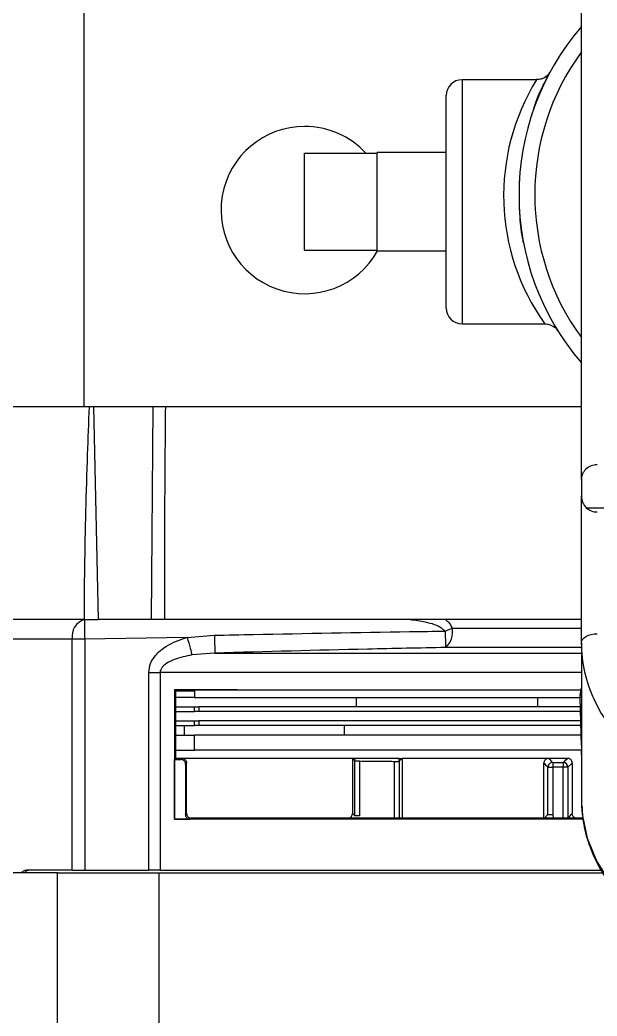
# Model space of a CAD drawing. Extents: x 2 to 136, y 1 to 99.
# Drawn here: x 54.792 to 56.625, y 88.104 to 91.267 of the extents above; entities that cross this region are included whole.
import ezdxf

# ---------------------------------------------------------------- set-up
doc = ezdxf.new("R2010")
doc.units = 0
doc.header["$MEASUREMENT"] = 0
doc.layers.add('OBJECT', color=7, linetype='CONTINUOUS')

msp = doc.modelspace()

# ---------------------------------------------------------------- linework, layer by layer
at = {"layer": 'OBJECT'}
for p, q in [((56.5754, 89.8074), (56.5754, 91.6907)), ((54.9964, 90.0382), (54.9964, 91.2882)), ((56.433, 91.077), (56.1964, 91.077)), ((56.1964, 91.077), (56.1964, 90.302)), ((56.1464, 90.352), (56.1464, 91.027)), ((55.6964, 90.8435), (55.9264, 90.8435)), ((55.6964, 90.5355), (55.6964, 90.8435)), ((56.1464, 90.8455), (55.9264, 90.8455)), ((55.9264, 90.8435), (55.9264, 90.8455)), ((55.9264, 90.7144), (55.9264, 90.8435)), ((55.9264, 90.6646), (55.9264, 90.7144)), ((55.9264, 90.5355), (55.9264, 90.6646)), ((55.6964, 90.5355), (55.9264, 90.5355)), ((55.9264, 90.5335), (55.9264, 90.5355)), ((55.9264, 90.5335), (56.1464, 90.5335)), ((56.1964, 90.302), (56.4581, 90.302)), ((54.9964, 90.0382), (53.3084, 90.0382)), ((56.5754, 90.0382), (54.9964, 90.0382)), ((55.0414, 89.3632), (55.0265, 90.0382)), ((55.2138, 90.0382), (55.2091, 89.3632)), ((56.5754, 89.8074), (56.5754, 89.7547)), ((56.5754, 89.2892), (56.5754, 89.7547)), ((56.5911, 89.7182), (57.8016, 89.7182)), ((54.9969, 89.3632), (54.4738, 89.3632)), ((55.2091, 89.3632), (55.0414, 89.3632)), ((56.5754, 89.3632), (55.2508, 89.3632)), ((56.1648, 89.3362), (56.5754, 89.3362)), ((54.9583, 89.3012), (54.4964, 89.3012)), ((54.9978, 89.3012), (54.9583, 89.3012)), ((54.9583, 88.5673), (54.9583, 89.3012)), ((55.3234, 89.3064), (54.9978, 89.3012)), ((54.9978, 89.3012), (54.9978, 88.5673)), ((55.3234, 89.3064), (55.4097, 89.3132)), ((56.5754, 89.2892), (56.5754, 89.1636)), ((55.4114, 89.2568), (55.3386, 89.2506)), ((55.4114, 89.2568), (56.5754, 89.2568)), ((56.5754, 89.2742), (56.1439, 89.2742)), ((55.2013, 89.1949), (55.2374, 89.1949)), ((55.2013, 88.5673), (55.2013, 89.1949)), ((55.2374, 89.1949), (55.2374, 88.5673)), ((56.5754, 89.1949), (55.2374, 89.1949)), ((56.5754, 89.1636), (56.5754, 88.7937)), ((55.283, 89.1407), (55.2864, 89.1373)), ((55.283, 89.1407), (55.283, 88.729)), ((55.2859, 89.1373), (55.2864, 89.1373)), ((55.2859, 89.1373), (55.2859, 88.9223)), ((55.2864, 89.1373), (55.3464, 89.1373)), ((55.3464, 89.1401), (55.3464, 89.1161)), ((55.3464, 89.1401), (56.5739, 89.1401)), ((56.5714, 89.1232), (56.5754, 89.1463)), ((55.3464, 89.1161), (55.2859, 89.1161)), ((55.3464, 89.1161), (56.5714, 89.1161)), ((55.8615, 89.0861), (55.8615, 89.1161)), ((56.4371, 89.0861), (56.4371, 89.1161)), ((56.5714, 89.1176), (56.5714, 89.1228)), ((56.5754, 89.1161), (56.5714, 89.1161)), ((56.5754, 88.9633), (56.5714, 89.1145)), ((55.2859, 89.0861), (55.3464, 89.0861)), ((55.2859, 89.0712), (55.3464, 89.0712)), ((55.3464, 89.0712), (55.3464, 89.0861)), ((55.3464, 89.0861), (55.36, 89.0861)), ((55.36, 89.0712), (55.3464, 89.0712)), ((55.36, 89.0861), (55.36, 89.0712)), ((56.5721, 89.0861), (55.36, 89.0861)), ((56.5725, 89.0712), (55.36, 89.0712)), ((55.2859, 89.0412), (55.3464, 89.0412)), ((55.3464, 89.0263), (55.3464, 89.0412)), ((55.3464, 89.0412), (55.36, 89.0412)), ((55.36, 89.0412), (55.36, 89.0263)), ((56.5733, 89.0412), (55.36, 89.0412)), ((55.2859, 89.0263), (55.3464, 89.0263)), ((55.3149, 88.9963), (55.3149, 89.0263)), ((55.36, 89.0263), (55.3464, 89.0263)), ((56.5737, 89.0263), (55.36, 89.0263)), ((55.8232, 88.9963), (55.8232, 89.0263)), ((55.2859, 88.9963), (55.3464, 88.9963)), ((55.3464, 88.9483), (55.3464, 88.9963)), ((56.5745, 88.9963), (55.3464, 88.9963)), ((55.2859, 88.9483), (55.3464, 88.9483)), ((56.5757, 88.9483), (55.3464, 88.9483)), ((56.5746, 88.9483), (56.5754, 88.9184)), ((55.2831, 88.729), (55.2831, 88.919)), ((55.2864, 88.9223), (55.2859, 88.9223)), ((55.2864, 88.9223), (55.2864, 88.9223)), ((55.2864, 88.9223), (55.2874, 88.9223)), ((55.3064, 88.9223), (55.2874, 88.9223)), ((55.3031, 88.919), (55.3063, 88.9223)), ((55.3063, 88.9223), (55.3064, 88.9223)), ((55.3063, 88.9223), (55.3064, 88.9223)), ((55.3214, 88.9223), (55.3064, 88.9223)), ((55.3214, 88.907), (55.3182, 88.9038)), ((55.3214, 88.9076), (55.3213, 88.9075)), ((55.8484, 88.9223), (55.3214, 88.9223)), ((55.3214, 88.907), (55.3214, 88.9076)), ((55.3214, 88.7476), (55.3214, 88.907)), ((55.8484, 88.9223), (55.8484, 88.7475)), ((55.8564, 88.9223), (55.8484, 88.9223)), ((55.856, 88.7399), (55.856, 88.9147)), ((55.856, 88.9147), (55.8563, 88.9146)), ((55.8563, 88.9146), (55.8564, 88.9223)), ((55.9964, 88.9223), (55.8564, 88.9223)), ((55.871, 88.9141), (55.871, 88.7399)), ((55.9817, 88.7323), (55.9817, 88.9129)), ((55.9963, 88.913), (55.9964, 88.9223)), ((55.9963, 88.913), (55.9967, 88.9131)), ((55.9964, 88.9223), (56.006, 88.9223)), ((55.9967, 88.9131), (55.9967, 88.7323)), ((56.4564, 88.9223), (56.006, 88.9223)), ((56.006, 88.9223), (56.006, 88.7323)), ((56.4713, 88.9223), (56.4564, 88.9223)), ((56.4564, 88.7323), (56.4564, 88.9072)), ((56.5314, 88.9223), (56.5314, 88.9223)), ((56.5464, 88.9074), (56.5329, 88.894)), ((56.5464, 88.9072), (56.5464, 88.9074)), ((56.5464, 88.9072), (56.5464, 88.7474)), ((55.3182, 88.9038), (55.3181, 88.7443)), ((56.4693, 88.8942), (56.4843, 88.8942)), ((56.4693, 88.7438), (56.4693, 88.8942)), ((56.5179, 88.894), (56.4843, 88.8942)), ((56.4843, 88.8942), (56.4843, 88.7438)), ((56.5179, 88.7338), (56.5179, 88.894)), ((56.5329, 88.894), (56.5179, 88.894)), ((56.5329, 88.894), (56.5329, 88.7338)), ((56.5754, 88.7937), (56.5759, 88.7722)), ((55.3181, 88.7443), (55.3214, 88.7476)), ((55.3214, 88.747), (55.3214, 88.7476)), ((55.8484, 88.7475), (55.856, 88.7399)), ((56.5464, 88.7472), (56.5464, 88.7474)), ((55.283, 88.729), (55.2831, 88.729)), ((55.3364, 88.7323), (55.3363, 88.7323)), ((55.5564, 88.7323), (55.5564, 88.7323)), ((55.5714, 88.7323), (55.5564, 88.7323)), ((55.5644, 88.7323), (55.5564, 88.7323)), ((56.5792, 88.7323), (55.5714, 88.7323)), ((55.871, 88.7399), (55.856, 88.7399)), ((56.4564, 88.7308), (56.4693, 88.7438)), ((56.4693, 88.7438), (56.4843, 88.7438)), ((56.4843, 88.7438), (56.4863, 88.7323)), ((54.9114, 88.5592), (54.7595, 88.5592)), ((54.9583, 88.5673), (54.8114, 88.5673)), ((54.9114, 87.9792), (54.9114, 88.5592)), ((54.9114, 88.5592), (55.2347, 88.5592)), ((54.9583, 88.5673), (54.9978, 88.5673)), ((54.9978, 88.5673), (55.2013, 88.5673)), ((55.2347, 87.9792), (55.2347, 88.5592)), ((55.2347, 88.5592), (56.6432, 88.5592)), ((55.2374, 88.5673), (56.6377, 88.5673))]:
    msp.add_line(p, q, dxfattribs=at)
at = {"layer": 'OBJECT', "flags": 128}
for points in [[(56.5754, 89.2892), (56.5763, 89.2948), (56.5792, 89.3002), (56.5838, 89.3052), (56.59, 89.3095), (56.5976, 89.3131), (56.6062, 89.3157), (56.6156, 89.3174), (56.6254, 89.3179)], [(55.3234, 89.3064), (55.3259, 89.2975), (55.3282, 89.2887), (55.3305, 89.2804), (55.3326, 89.2726), (55.3345, 89.2656), (55.3362, 89.2595), (55.3375, 89.2545), (55.3386, 89.2506)], [(57.7996, 89.1686), (57.7898, 89.1393), (57.7559, 89.0685), (57.7094, 89.0027), (57.6516, 88.9432), (57.5835, 88.8915), (57.5069, 88.8487), (57.4232, 88.8157), (57.3345, 88.7933), (57.2428, 88.782), (57.1499, 88.782), (57.0582, 88.7933), (56.9695, 88.8157), (56.8859, 88.8487), (56.8092, 88.8915), (56.7411, 88.9432), (56.6833, 89.0027), (56.6369, 89.0685), (56.6156, 89.109)], [(55.2831, 88.919), (55.2854, 88.9213), (55.2863, 88.9223)], [(55.8484, 88.9223), (55.8489, 88.9219), (55.8498, 88.9209), (55.8516, 88.9191), (55.8534, 88.9172), (55.8544, 88.9163), (55.856, 88.9147)], [(56.006, 88.9223), (56.0055, 88.9218), (56.0033, 88.9196), (56.0022, 88.9185), (56.0011, 88.9175), (55.999, 88.9153), (55.9979, 88.9142), (55.9967, 88.9131)], [(56.4693, 88.8942), (56.4649, 88.8987), (56.4601, 88.9035), (56.4564, 88.9072)], [(56.4713, 88.9223), (56.4721, 88.9215), (56.4753, 88.9184), (56.48, 88.9136), (56.4844, 88.9092)], [(56.4844, 88.9092), (56.4844, 88.9088), (56.4844, 88.9079), (56.4844, 88.9065), (56.4844, 88.9047), (56.4844, 88.9024), (56.4843, 88.8998), (56.4843, 88.8971), (56.4843, 88.8942)], [(56.4844, 88.9092), (56.5144, 88.909), (56.518, 88.909)], [(56.518, 88.909), (56.518, 88.9086), (56.518, 88.9077), (56.5179, 88.9063), (56.5179, 88.9045), (56.5179, 88.9022), (56.5179, 88.8996), (56.5179, 88.8969), (56.5179, 88.894)], [(56.518, 88.909), (56.5184, 88.9094), (56.5215, 88.9125), (56.5264, 88.9174), (56.5314, 88.9223)], [(56.5759, 88.7722), (56.5781, 88.7455), (56.5943, 88.669), (56.6245, 88.5953), (56.668, 88.5263), (56.7239, 88.4635), (56.7908, 88.4085), (56.8671, 88.3624), (56.9511, 88.3263), (57.0408, 88.3012), (57.1342, 88.2875), (57.229, 88.2857), (57.323, 88.2957), (57.4141, 88.3173), (57.5001, 88.35), (57.5791, 88.3931), (57.6491, 88.4455), (57.7085, 88.506), (57.756, 88.5732), (57.7905, 88.6456), (57.8111, 88.7214), (57.8174, 88.7937)], [(55.3363, 88.7323), (55.3356, 88.7315), (55.3331, 88.7291)]]:
    msp.add_lwpolyline(points, dxfattribs=at)
at = {"layer": 'OBJECT'}
for centre, radius, start, end in [((57.1964, 90.7117), 0.819, 139.3094, 220.6906), ((57.1964, 90.7117), 0.769, 143.8565, 216.1435), ((56.1964, 91.027), 0.05, 90, 180), ((57.0282, 90.709), 0.6997, 148.268, 215.4449), ((55.6964, 90.6632), 0.2655, 90, 330.7571), ((55.6964, 90.6632), 0.2655, 42.773, 90), ((56.1964, 90.352), 0.05, 180, 270), ((56.6254, 89.7547), 0.05, 180, 226.8214), ((56.6254, 89.7547), 0.05, 226.8214, 270), ((55.0131, 89.3101), 0.0556, 107.1156, 189.1916), ((104.3067, 90.1392), 49.316, 180.9016, 180.97362), ((55.9874, 89.7048), 0.4091, 292.3442, 295.6976), ((68.7772, 89.5512), 12.6363, 181.01937, 181.25597), ((56.0998, 89.3235), 0.0662, 311.8358, 10.9779), ((72.2908, 89.7799), 16.8876, 181.58369, 181.77508), ((57.0054, 89.2907), 0.4301, 180.2015, 204.9991), ((56.6914, 89.1228), 0.12, 179.8086, 180), ((56.6914, 89.1176), 0.12, 180, 180.7501), ((56.6914, 89.1176), 0.12, 180.7501, 181.5), ((56.4843, 88.8942), 0.015, 89.7105, 179.9532), ((56.5179, 88.894), 0.015, 0.0453, 89.6349)]:
    msp.add_arc(centre, radius, start, end, dxfattribs=at)
for centre, major_axis, ratio, start_param, end_param in [((56.6254, 89.8074), (0.05, 0), 0.938361, 1.570796, 3.141593), ((56.078, 87.0536), (2.3412, 0), 0.904333, 1.356713, 1.358461)]:
    msp.add_ellipse(centre, major_axis=major_axis, ratio=ratio, start_param=start_param, end_param=end_param, dxfattribs=at)
for points, knots in [([(56.423, 90.9796), (56.4239, 90.9826), (56.4355, 91.0237), (56.4551, 91.0597), (56.4713, 91.093), (56.4746, 91.099), (56.4763, 91.1019)], [0, 0, 0, 0, 0.03785, 0.511788, 0.755951, 1, 1, 1, 1]), ([(56.4684, 91.0921), (56.4667, 91.0904), (56.4611, 91.0845), (56.4488, 91.0783), (56.438, 91.0776), (56.433, 91.0773)], [0, 0, 0, 0, 0.179336, 0.61954, 1, 1, 1, 1]), ([(56.3921, 90.5591), (56.3914, 90.5621), (56.3857, 90.5873), (56.3771, 90.6558), (56.3787, 90.7214), (56.3796, 90.7623)], [0, 0, 0, 0, 0.0484014, 0.4076006, 1, 1, 1, 1]), ([(56.458, 90.3016), (56.4612, 90.3016), (56.4683, 90.3017), (56.4783, 90.2984), (56.4864, 90.2941), (56.4903, 90.2907), (56.4918, 90.2895)], [0, 0, 0, 0, 0.258862, 0.576505, 0.843013, 1, 1, 1, 1]), ([(56.501, 90.279), (56.5011, 90.2788), (56.5018, 90.2777), (56.5003, 90.2799), (56.4951, 90.2889), (56.4923, 90.2937)], [0, 0, 0, 0, 0.078613, 0.511418, 1, 1, 1, 1]), ([(54.9969, 89.3632), (54.9972, 89.4181), (54.9977, 89.533), (55.0014, 89.7076), (55.0065, 89.8777), (55.0109, 89.9878), (55.013, 90.0382)], [0, 0, 0, 0, 0.24402, 0.510283, 0.77599, 1, 1, 1, 1]), ([(55.254, 90.0382), (55.2536, 89.9923), (55.2523, 89.8569), (55.2511, 89.6319), (55.2509, 89.4528), (55.2508, 89.3632)], [0, 0, 0, 0, 0.2038318, 0.6019161, 1, 1, 1, 1]), ([(54.9969, 89.3632), (55.0026, 89.3632), (55.0139, 89.3632), (55.03, 89.3632), (55.0391, 89.3632), (55.0414, 89.3632)], [0, 0, 0, 0, 0.425023, 0.850044, 1, 1, 1, 1]), ([(55.2508, 89.3632), (55.2475, 89.3632), (55.2386, 89.3632), (55.224, 89.3632), (55.2132, 89.3632), (55.2091, 89.3632)], [0, 0, 0, 0, 0.263884, 0.723096, 1, 1, 1, 1]), ([(56.1429, 89.3264), (56.1382, 89.3302), (56.1183, 89.3462), (56.0763, 89.3561), (56.0414, 89.361), (56.0254, 89.3632)], [0, 0, 0, 0, 0.142492, 0.608092, 1, 1, 1, 1]), ([(56.1434, 89.3632), (56.1468, 89.3606), (56.156, 89.3536), (56.1614, 89.3429), (56.1648, 89.3362)], [0, 0, 0, 0, 0.3727138, 1, 1, 1, 1]), ([(55.4097, 89.3132), (55.4511, 89.3141), (55.6577, 89.3184), (55.9021, 89.3229), (56.1051, 89.3259), (56.1429, 89.3264)], [0, 0, 0, 0, 0.169099, 0.845499, 1, 1, 1, 1]), ([(55.2013, 89.1949), (55.2025, 89.2048), (55.205, 89.2246), (55.2249, 89.2544), (55.2632, 89.2861), (55.3006, 89.2987), (55.3234, 89.3064)], [0, 0, 0, 0, 0.167941, 0.334633, 0.594445, 1, 1, 1, 1]), ([(56.1439, 89.2742), (56.0613, 89.2726), (55.8171, 89.2678), (55.5729, 89.2612), (55.4114, 89.2568)], [0, 0, 0, 0, 0.33844, 1, 1, 1, 1]), ([(55.3386, 89.2506), (55.3196, 89.2469), (55.294, 89.2419), (55.2624, 89.2276), (55.2468, 89.2168), (55.239, 89.2045), (55.2375, 89.1985), (55.2374, 89.1954), (55.2374, 89.1949)], [0, 0, 0, 0, 0.476054, 0.640497, 0.854535, 0.926507, 0.987724, 1, 1, 1, 1]), ([(55.283, 89.1407), (55.3888, 89.1406), (55.6007, 89.1404), (55.9452, 89.1403), (56.2703, 89.1402), (56.4841, 89.1401), (56.5743, 89.1401)], [0, 0, 0, 0, 0.267888, 0.536631, 0.804519, 1, 1, 1, 1]), ([(55.2831, 88.919), (55.2861, 88.919), (55.292, 88.919), (55.2986, 88.919), (55.3024, 88.919), (55.3031, 88.919)], [0, 0, 0, 0, 0.44189, 0.883774, 1, 1, 1, 1]), ([(55.3063, 88.9223), (55.3052, 88.9223), (55.2985, 88.9223), (55.2918, 88.9223), (55.2863, 88.9223)], [0, 0, 0, 0, 0.1730775, 1, 1, 1, 1]), ([(55.3182, 88.9038), (55.318, 88.9053), (55.3178, 88.9083), (55.3158, 88.9124), (55.3127, 88.9158), (55.3084, 88.9185), (55.305, 88.9188), (55.3031, 88.919)], [0, 0, 0, 0, 0.172261, 0.344036, 0.527768, 0.740235, 1, 1, 1, 1]), ([(55.3064, 88.9223), (55.3079, 88.9221), (55.311, 88.9219), (55.3156, 88.9195), (55.3191, 88.9157), (55.321, 88.9113), (55.3213, 88.9086), (55.3214, 88.9075)], [0, 0, 0, 0, 0.209426, 0.41817, 0.637117, 0.857381, 1, 1, 1, 1]), ([(55.3214, 88.9075), (55.3214, 88.9074), (55.3214, 88.9072), (55.3214, 88.9071), (55.3214, 88.907)], [0, 0, 0, 0, 0.756227, 1, 1, 1, 1]), ([(55.8563, 88.9146), (55.8568, 88.9146), (55.8578, 88.9145), (55.8612, 88.9143), (55.8657, 88.9142), (55.8692, 88.9141), (55.871, 88.9141)], [0, 0, 0, 0, 0.2461302, 0.4922535, 0.7383508, 1, 1, 1, 1]), ([(55.871, 88.9141), (55.8894, 88.9139), (55.9205, 88.9135), (55.9574, 88.9131), (55.9759, 88.913), (55.9817, 88.9129)], [0, 0, 0, 0, 0.499117, 0.842425, 1, 1, 1, 1]), ([(55.9817, 88.9129), (55.9834, 88.9129), (55.9868, 88.9128), (55.9913, 88.9129), (55.9947, 88.9129), (55.9957, 88.913), (55.9963, 88.913)], [0, 0, 0, 0, 0.25593, 0.512166, 0.768479, 1, 1, 1, 1]), ([(56.4713, 88.9223), (56.4702, 88.9222), (56.4673, 88.922), (56.463, 88.9201), (56.4593, 88.9167), (56.4568, 88.9122), (56.4565, 88.9089), (56.4564, 88.9072)], [0, 0, 0, 0, 0.154512, 0.370359, 0.58189, 0.790898, 1, 1, 1, 1]), ([(56.5314, 88.9223), (56.5288, 88.9223), (56.5188, 88.9223), (56.4988, 88.9223), (56.4813, 88.9223), (56.4713, 88.9223)], [0, 0, 0, 0, 0.125776, 0.500813, 1, 1, 1, 1]), ([(56.5464, 88.9074), (56.5463, 88.9085), (56.5461, 88.9112), (56.5443, 88.9154), (56.5409, 88.9193), (56.5364, 88.9218), (56.533, 88.9222), (56.5314, 88.9223)], [0, 0, 0, 0, 0.139108, 0.354907, 0.570672, 0.785286, 1, 1, 1, 1]), ([(56.5773, 88.7713), (56.5782, 88.7547), (56.5803, 88.7136), (56.598, 88.6495), (56.6279, 88.5805), (56.6696, 88.5159), (56.7217, 88.4568), (56.7834, 88.4044), (56.8534, 88.3598), (56.9303, 88.3238), (57.0127, 88.2972), (57.0988, 88.2806), (57.1869, 88.2742), (57.2752, 88.2783), (57.362, 88.2928), (57.4456, 88.3174), (57.5242, 88.3517), (57.5962, 88.395), (57.6602, 88.4464), (57.7147, 88.505), (57.7586, 88.5696), (57.7914, 88.6386), (57.8107, 88.7107), (57.8189, 88.7631), (57.8169, 88.7907), (57.8167, 88.7938)], [0, 0, 0, 0, 0.0307186, 0.0759109, 0.1211528, 0.1665302, 0.2120877, 0.2578266, 0.303719, 0.3497253, 0.3958087, 0.4419419, 0.4881084, 0.5343005, 0.5805154, 0.6267501, 0.6729965, 0.719237, 0.7654402, 0.8115602, 0.8575413, 0.9033322, 0.9489061, 0.99428, 1, 1, 1, 1]), ([(55.3214, 88.7476), (55.3214, 88.7475), (55.3214, 88.7473), (55.3214, 88.7471), (55.3214, 88.747)], [0, 0, 0, 0, 0.6344867, 1, 1, 1, 1]), ([(55.3214, 88.747), (55.3216, 88.7454), (55.3219, 88.742), (55.3248, 88.7373), (55.329, 88.7339), (55.3333, 88.7325), (55.3356, 88.7324), (55.3363, 88.7323)], [0, 0, 0, 0, 0.220251, 0.440262, 0.662932, 0.885711, 1, 1, 1, 1]), ([(55.8334, 88.7323), (55.8352, 88.7325), (55.8388, 88.7329), (55.8436, 88.7359), (55.8469, 88.7402), (55.8483, 88.7444), (55.8484, 88.7468), (55.8484, 88.7475)], [0, 0, 0, 0, 0.238416, 0.477119, 0.706238, 0.916874, 1, 1, 1, 1]), ([(56.5329, 88.7338), (56.5372, 88.7381), (56.5416, 88.7425), (56.5464, 88.7472), (56.5464, 88.7472)], [0, 0, 0, 0, 0.999969, 1, 1, 1, 1]), ([(56.5613, 88.7323), (56.5603, 88.7324), (56.5575, 88.7326), (56.5533, 88.7343), (56.5495, 88.7377), (56.5469, 88.7422), (56.5465, 88.7456), (56.5464, 88.7472)], [0, 0, 0, 0, 0.139019, 0.354778, 0.570512, 0.785205, 1, 1, 1, 1]), ([(55.5714, 88.7292), (55.5498, 88.7291), (55.5066, 88.7291), (55.4429, 88.7291), (55.3679, 88.729), (55.3152, 88.729), (55.283, 88.729)], [0, 0, 0, 0, 0.218765, 0.43753, 0.656295, 1, 1, 1, 1]), ([(55.2831, 88.729), (55.2948, 88.729), (55.3114, 88.729), (55.3281, 88.7291), (55.3331, 88.7291)], [0, 0, 0, 0, 0.701382, 1, 1, 1, 1]), ([(55.3331, 88.7291), (55.331, 88.7293), (55.327, 88.7298), (55.3222, 88.7334), (55.3192, 88.738), (55.3182, 88.7418), (55.3182, 88.7439), (55.3181, 88.7443)], [0, 0, 0, 0, 0.292379, 0.559789, 0.754512, 0.950188, 1, 1, 1, 1]), ([(55.5564, 88.7323), (55.54, 88.7323), (55.5023, 88.7323), (55.4284, 88.7323), (55.3722, 88.7323), (55.3364, 88.7323)], [0, 0, 0, 0, 0.2183231, 0.5030555, 1, 1, 1, 1]), ([(56.5807, 88.7295), (56.5059, 88.7295), (56.3403, 88.7295), (56.0881, 88.7294), (55.8244, 88.7293), (55.6557, 88.7292), (55.5714, 88.7292)], [0, 0, 0, 0, 0.21259, 0.470148, 0.735074, 1, 1, 1, 1]), ([(54.798, 88.5592), (54.7981, 88.5595), (54.7988, 88.5613), (54.8017, 88.5642), (54.8061, 88.5669), (54.8097, 88.5672), (54.8114, 88.5673)], [0, 0, 0, 0, 0.044433, 0.306601, 0.667852, 1, 1, 1, 1]), ([(54.8214, 88.5673), (54.8189, 88.567), (54.8149, 88.5664), (54.8103, 88.5631), (54.8086, 88.5603), (54.8079, 88.5592)], [0, 0, 0, 0, 0.496609, 0.793918, 1, 1, 1, 1]), ([(55.2374, 88.5673), (55.2318, 88.5673), (55.2207, 88.5673), (55.2077, 88.5673), (55.2013, 88.5673)], [0, 0, 0, 0, 0.5, 1, 1, 1, 1])]:
    msp.add_open_spline(points, degree=3, knots=knots, dxfattribs=at)

doc.saveas('drawing.dxf')
